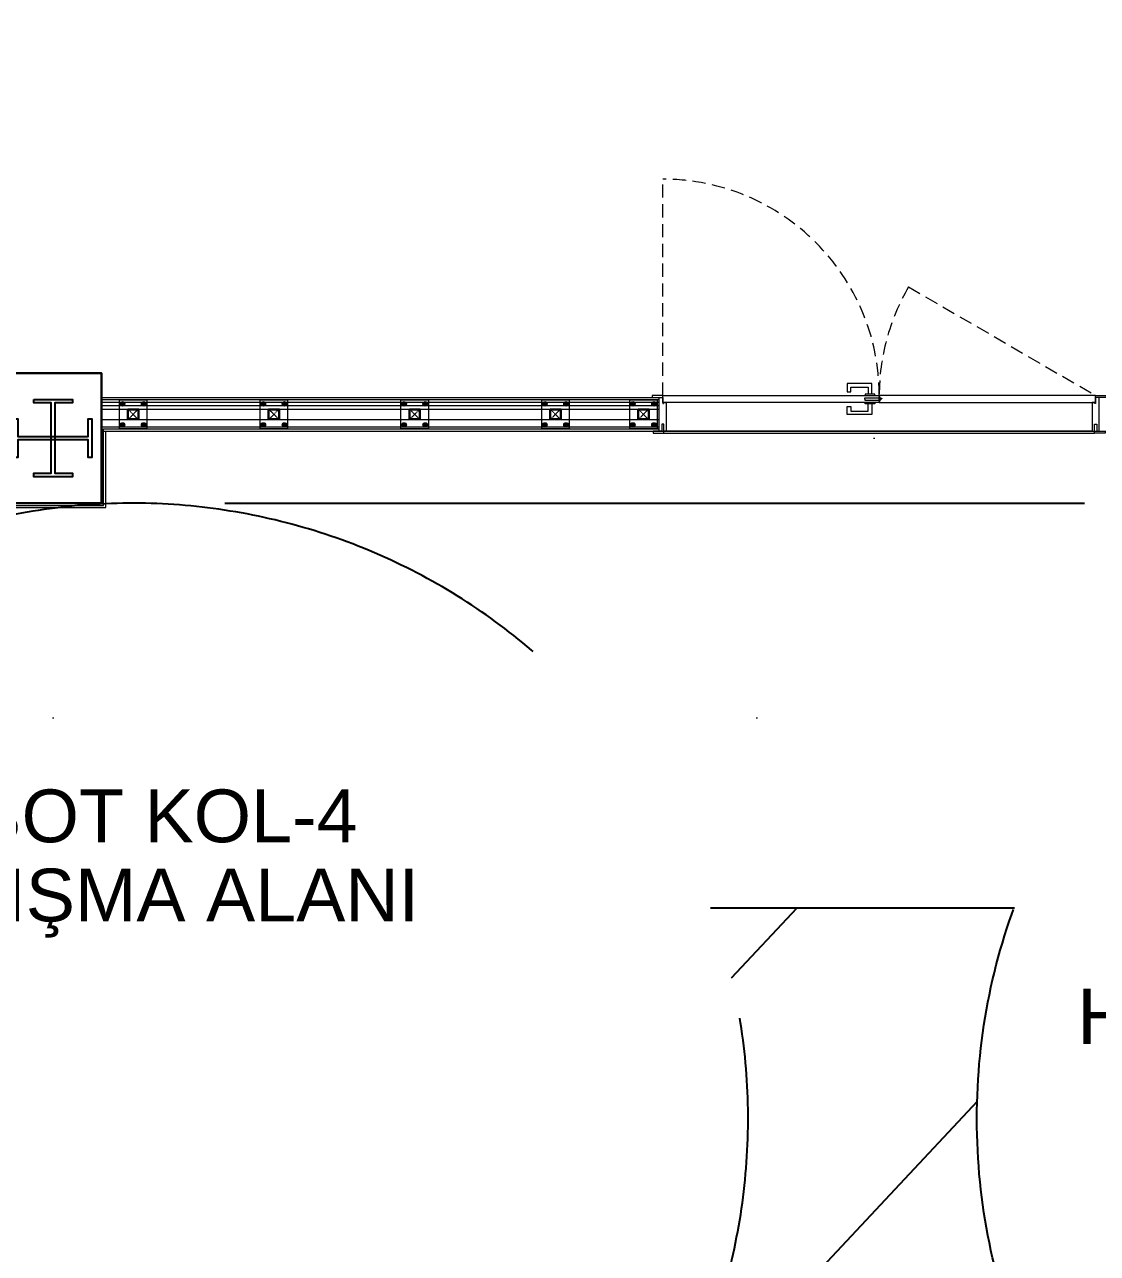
# Model space of a CAD drawing. Header units: centimetres. Extents: x 405464 to 563355, y 50011 to 66875.
# Drawn here: x 512022 to 512632, y 53456 to 54154 of the extents above; entities that cross this region are included whole.
import ezdxf
from ezdxf.enums import TextEntityAlignment as Align

# ---------------------------------------------------------------- set-up
doc = ezdxf.new("R2010")
doc.units = ezdxf.units.CM
for name, pattern in [('CHAIN', [0.3543, 0.2362, -0.0295, 0.0591, -0.0295]), ('DASHDOT', [25.4, 12.7, -6.35, 0, -6.35]), ('DASHED2', [9.525, 6.35, -3.175]), ('M00$0$CENTER', [50.8, 31.75, -6.35, 6.35, -6.35]), ('M00$0$HIDDEN', [0.375, 0.25, -0.125])]:
    doc.linetypes.add(name, pattern=pattern)
doc.layers.get('0').update_dxf_attribs({"lineweight": 9})
doc.layers.add('-MH_Ad', color=1, linetype='Continuous', lineweight=9, true_color=0xff0000)
doc.layers.add('DV_alçıpanel_duvar_yeni', color=1, linetype='Continuous', lineweight=20, true_color=0xff0000)
for name, color, linetype, lineweight in [('0-KRCN-MİMARİ-220526', 8, 'Continuous', 9), ('A_Aks', 30, 'DASHDOT', 9), ('A_celik', 1, 'Continuous', 25), ('A_Duvar-alçiplak', 3, 'Continuous', 30), ('D_Alcipan_YL', 13, 'BATTING', 13), ('DV_akustik', 31, 'Continuous', 13), ('G_0.09', 254, 'Continuous', 9), ('G_0.13', 145, 'Continuous', 13), ('M00$0$A_Iskelet', 20, 'Continuous', 25), ('M00$0$D_Merkez', 51, 'M00$0$CENTER', 13), ('M00$0$D_Profil', 155, 'Continuous', 15), ('M00$0$KP_Acilim', 201, 'M00$0$HIDDEN', 15), ('M00$0$KP_Aksesuar', 9, 'Continuous', 9), ('M00$0$Y_Hidden_[Gizli]', 9, 'M00$0$HIDDEN', 9), ('M00_Mahal_No$0$MH_Alan', 51, 'Continuous', 9), ('MH_Alan', 51, 'Continuous', 9)]:
    doc.layers.add(name, color=color, linetype=linetype, lineweight=lineweight)
for name, color, linetype in [('03___PRT_ALL_CURVES', 7, 'Continuous'), ('03__ASM_ALL_CURVES', 7, 'Continuous'), ('TF_Cihaz_yazı', 5, 'Continuous')]:
    doc.layers.add(name, color=color, linetype=linetype)
doc.styles.add('M00_Mahal_No$0$Kalin01', font='swissk.ttf')
doc.styles.add('M00_Mahal_No$0$Normal', font='swiss.ttf')
doc.styles.add('MP_KAPI_POZ', font='arial.ttf')
doc.linetypes.add('BATTING', pattern='A,0.0001,-0.1,[134,ltypeshp.shx,S=0.1,R=0,X=-0.1,Y=0],-0.2,[134,ltypeshp.shx,S=0.1,R=180,X=0.1,Y=0],-0.1', length=0.4001)

# ---------------------------------------------------------------- blocks, each defined once
blk = doc.blocks.new('a_aks')
at = {"layer": 'A_Aks', "color": 8, "ltscale": 200}
for p, q in [((7680, 5308.05), (7680, -831.11)), ((8080, 5308.05), (8080, -831.11)), ((-743.44, 1657), (12633.63, 1657))]:
    blk.add_line(p, q, dxfattribs=at)
blk = doc.blocks.new('mimari_yeni_durum')
at = {"layer": 'A_celik', "color": 8}
for points in [[(7669, 1679), (7691, 1679), (7691, 1677), (7681, 1677), (7681, 1637), (7691, 1637), (7691, 1635), (7669, 1635), (7669, 1637), (7679, 1637), (7679, 1677), (7669, 1677), (7669, 1679)], [(7658, 1646), (7658, 1668), (7660, 1668), (7660, 1658), (7700, 1658), (7700, 1668), (7702, 1668), (7702, 1646), (7700, 1646), (7700, 1656), (7660, 1656), (7660, 1646), (7658, 1646)]]:
    blk.add_lwpolyline(points, dxfattribs=at)
at = {"layer": 'A_Duvar-alçiplak', "color": 8}
blk.add_lwpolyline([(7652.5, 1620), (7707.5, 1620), (7707.5, 1694), (7652.5, 1694)], close=True, dxfattribs=at)
at = {"layer": 'A_Aks', "color": 8}
blk.add_blockref('a_aks', (0, 0), dxfattribs=at)
blk = doc.blocks.new('A$C64829d13')
at = {"layer": '03___PRT_ALL_CURVES', "color": 8, "linetype": 'Continuous'}
for p, q in [((103.119, 57.2), (90.956, 44.2)), ((109.133, 35.087), (104.281, 29.9)), ((110.67, 29.9), (88.23, 29.9))]:
    blk.add_line(p, q, dxfattribs=at)
at = {"layer": '03__ASM_ALL_CURVES', "color": 8, "linetype": 'DASHED2', "ltscale": 10}
blk.add_line((241.8, 0), (0, 0), dxfattribs=at)
blk.add_circle((45.5, 45.5), 45.5, dxfattribs=at)
blk.add_arc((153.4, 45.5), 45.5, 109.45227, 22.04551, dxfattribs=at)
at = {"layer": 'TF_Cihaz_yazı', "color": 8, "insert": (173.376, 21.159), "char_height": 3.9, "width": 48.14901, "attachment_point": 1, "rotation": 180, "line_spacing_factor": 0.9, "style": 'MP_KAPI_POZ'}
blk.add_mtext('ROBOT KOL-4\\PÇALIŞMA ALANI', dxfattribs=at)
blk = doc.blocks.new('M00_Mahal_No$0$MHL')
at = {"color": 0, "linetype": 'ByBlock', "lineweight": -2}
blk.add_lwpolyline([(-100, -5), (-100, -30, 0.414214), (-95, -35), (95, -35, 0.414214), (100, -30), (100, -5, 0.414214), (95, 0), (-95, 0, 0.414214)], format="xyb", close=True, dxfattribs=at)
for tag, height, style, p in [('MAHALNO', 25, 'M00_Mahal_No$0$Kalin01', (0, -17.5)), ('MAHALADI', 40, 'M00_Mahal_No$0$Normal', (0, -67.5))]:
    blk.add_attdef(tag, text='', height=height, dxfattribs=dict(at, style=style)).set_placement(p, align=Align.MIDDLE_CENTER)
at = {"layer": 'M00_Mahal_No$0$MH_Alan', "style": 'M00_Mahal_No$0$Normal'}
blk.add_attdef('ALAN', text='', height=40, dxfattribs=at).set_placement((0, -127.5), align=Align.MIDDLE_CENTER)
blk = doc.blocks.new('A$C17b1b0ad')
at = {"layer": 'MH_Alan', "color": 8}
blk.add_lwpolyline([(7032, 77), (7032, 1261), (7367, 1261), (7367, 1661), (7652.5, 1661), (7652.5, 1620), (7707.5, 1620), (7707.5, 1661), (8849, 1661), (8849, 1620), (8907, 1620), (8907, 88.2)], dxfattribs=at)
at = {"layer": '-MH_Ad', "color": 8}
ref = blk.add_blockref('M00_Mahal_No$0$MHL', (8499.29, 1381.21), dxfattribs=dict(at, xscale=0.7839999999999999, yscale=0.7839999999999999, zscale=0.7839999999999999))
ref.add_attrib('MAHALNO', 'A-Z-21', dxfattribs={"layer": '0', "color": 0, "linetype": 'ByBlock', "lineweight": -2, "height": 19.6, "style": 'M00_Mahal_No$0$Kalin01'}).set_placement((8499.29, 1367.49), align=Align.MIDDLE_CENTER)
ref.add_attrib('MAHALADI', 'HTS 2 LABORATUVARI', dxfattribs={"layer": '0', "color": 0, "linetype": 'ByBlock', "lineweight": -2, "height": 31.36, "style": 'M00_Mahal_No$0$Normal'}).set_placement((8499.29, 1328.29), align=Align.MIDDLE_CENTER)
ref.add_attrib('ALAN', '282.90 m²', dxfattribs={"layer": 'M00_Mahal_No$0$MH_Alan', "height": 23.52, "style": 'M00_Mahal_No$0$Normal'}).set_placement((8499.29, 1281.25), align=Align.MIDDLE_CENTER)
blk = doc.blocks.new('*U114')
at = {"ltscale": 40}
blk.add_lwpolyline([(0, 0), (0, 6), (6, 6), (6, 0)], close=True, dxfattribs=at)
at = {"layer": 'M00$0$D_Merkez', "ltscale": 0.015}
for points in [[(0, 0), (6, 6)], [(0, 6), (6, 0)]]:
    blk.add_lwpolyline(points, dxfattribs=at)
at = {"layer": 'M00$0$D_Profil', "ltscale": 40}
blk.add_lwpolyline([(0.4, 0.4), (0.4, 5.6), (5.6, 5.6), (5.6, 0.4)], close=True, dxfattribs=at)
blk = doc.blocks.new('duvarlar')
at = {"color": 8}
for points in [[(7717.5, 1662.5), (7733.5, 1662.5), (7733.5, 1678.5), (7717.5, 1678.5)], [(7797.5, 1662.5), (7813.5, 1662.5), (7813.5, 1678.5), (7797.5, 1678.5)], [(7877.5, 1662.5), (7893.5, 1662.5), (7893.5, 1678.5), (7877.5, 1678.5)], [(7957.5, 1662.5), (7973.5, 1662.5), (7973.5, 1678.5), (7957.5, 1678.5)], [(8007.5, 1662.5), (8023.5, 1662.5), (8023.5, 1678.5), (8007.5, 1678.5)], [(8026.5, 1681.2), (8020.5, 1681.2), (8020.5, 1680), (8026.5, 1680)], [(8027, 1677.2), (8028.5, 1677.2), (8028.5, 1661), (8027.1, 1661), (8027.1, 1665), (8025.9, 1665), (8025.9, 1661), (8024.5, 1661), (8024.5, 1680), (8026.5, 1680), (8026.5, 1676.7), (8027, 1676.7)], [(8149.5, 1681.2), (8149.5, 1677.2), (8026.5, 1677.2), (8026.5, 1681.2)], [(8149.5, 1681.2), (8149.5, 1677.2), (8272.5, 1677.2), (8272.5, 1681.2)], [(8271.9, 1661), (8271.9, 1665), (8273.1, 1665), (8273.1, 1661), (8274.5, 1661), (8274.5, 1680), (8272.5, 1680), (8272.5, 1676.7), (8272, 1676.7), (8272, 1677.2), (8270.5, 1677.2), (8270.5, 1661)], [(8272.5, 1681.2), (8278.5, 1681.2), (8278.5, 1680), (8272.5, 1680)], [(8025.9, 1661), (8021.1, 1661), (8021.1, 1659.8), (8027.1, 1659.8), (8027.1, 1665), (8025.9, 1665)], [(8273.1, 1661), (8277.9, 1661), (8277.9, 1659.8), (8271.9, 1659.8), (8271.9, 1665), (8273.1, 1665)]]:
    blk.add_lwpolyline(points, close=True, dxfattribs=at)
at = {"layer": 'D_Alcipan_YL', "color": 8, "linetype": 'BATTING', "ltscale": 4}
blk.add_line((7707.5, 1675.5), (8024.5, 1675.5), dxfattribs=at)
at = {"layer": 'DV_akustik', "color": 8}
for p, q in [((7707.5, 1620), (7707.5, 1663.5)), ((7707.5, 1663.5), (8024.5, 1663.5)), ((7710, 1617.5), (7710, 1661)), ((7710, 1661), (8024.5, 1661)), ((7650, 1617.5), (7710, 1617.5)), ((7652.5, 1620), (7707.5, 1620))]:
    blk.add_line(p, q, dxfattribs=at)
at = {"layer": 'DV_akustik', "color": 8, "linetype": 'BATTING', "ltscale": 2.5}
for p, q in [((7708.75, 1618.75), (7708.75, 1662.25)), ((7708.75, 1662.25), (8024.5, 1662.25)), ((7651.25, 1618.75), (7708.75, 1618.75))]:
    blk.add_line(p, q, dxfattribs=at)
at = {"layer": 'DV_alçıpanel_duvar_yeni', "color": 8}
for p, q in [((7707.5, 1680), (8024.5, 1680)), ((8024.5, 1678.75), (7707.5, 1678.75)), ((7707.5, 1677.5), (8024.5, 1677.5))]:
    blk.add_line(p, q, dxfattribs=at)
at = {"layer": 'G_0.09', "color": 8}
for p, q in [((7718.33, 1676.5), (7718.91, 1677.51)), ((7718.91, 1677.51), (7720.09, 1677.51)), ((7720.09, 1677.51), (7720.67, 1676.5)), ((7730.91, 1677.51), (7730.33, 1676.5)), ((7732.09, 1677.51), (7730.91, 1677.51)), ((7732.67, 1676.5), (7732.09, 1677.51)), ((7798.33, 1676.5), (7798.91, 1677.51)), ((7798.91, 1677.51), (7800.09, 1677.51)), ((7800.09, 1677.51), (7800.67, 1676.5)), ((7810.91, 1677.51), (7810.33, 1676.5)), ((7812.09, 1677.51), (7810.91, 1677.51)), ((7812.67, 1676.5), (7812.09, 1677.51)), ((7878.33, 1676.5), (7878.91, 1677.51)), ((7878.91, 1677.51), (7880.09, 1677.51)), ((7880.09, 1677.51), (7880.67, 1676.5)), ((7890.91, 1677.51), (7890.33, 1676.5)), ((7892.09, 1677.51), (7890.91, 1677.51)), ((7892.67, 1676.5), (7892.09, 1677.51)), ((7958.33, 1676.5), (7958.91, 1677.51)), ((7958.91, 1677.51), (7960.09, 1677.51)), ((7960.09, 1677.51), (7960.67, 1676.5)), ((7970.91, 1677.51), (7970.33, 1676.5)), ((7972.09, 1677.51), (7970.91, 1677.51)), ((7972.67, 1676.5), (7972.09, 1677.51)), ((8008.33, 1676.5), (8008.91, 1677.51)), ((8008.91, 1677.51), (8010.09, 1677.51)), ((8010.09, 1677.51), (8010.67, 1676.5)), ((8020.91, 1677.51), (8020.33, 1676.5)), ((8022.09, 1677.51), (8020.91, 1677.51)), ((8022.67, 1676.5), (8022.09, 1677.51)), ((7718.91, 1675.49), (7718.33, 1676.5)), ((7720.09, 1675.49), (7718.91, 1675.49)), ((7720.67, 1676.5), (7720.09, 1675.49)), ((7730.33, 1676.5), (7730.91, 1675.49)), ((7730.91, 1675.49), (7732.09, 1675.49)), ((7732.09, 1675.49), (7732.67, 1676.5)), ((7798.91, 1675.49), (7798.33, 1676.5)), ((7800.09, 1675.49), (7798.91, 1675.49)), ((7800.67, 1676.5), (7800.09, 1675.49)), ((7810.33, 1676.5), (7810.91, 1675.49)), ((7810.91, 1675.49), (7812.09, 1675.49)), ((7812.09, 1675.49), (7812.67, 1676.5)), ((7878.91, 1675.49), (7878.33, 1676.5)), ((7880.09, 1675.49), (7878.91, 1675.49)), ((7880.67, 1676.5), (7880.09, 1675.49)), ((7890.33, 1676.5), (7890.91, 1675.49)), ((7890.91, 1675.49), (7892.09, 1675.49)), ((7892.09, 1675.49), (7892.67, 1676.5)), ((7958.91, 1675.49), (7958.33, 1676.5)), ((7960.09, 1675.49), (7958.91, 1675.49)), ((7960.67, 1676.5), (7960.09, 1675.49)), ((7970.33, 1676.5), (7970.91, 1675.49)), ((7970.91, 1675.49), (7972.09, 1675.49)), ((7972.09, 1675.49), (7972.67, 1676.5)), ((8008.91, 1675.49), (8008.33, 1676.5)), ((8010.09, 1675.49), (8008.91, 1675.49)), ((8010.67, 1676.5), (8010.09, 1675.49)), ((8020.33, 1676.5), (8020.91, 1675.49)), ((8020.91, 1675.49), (8022.09, 1675.49)), ((8022.09, 1675.49), (8022.67, 1676.5)), ((7718.91, 1665.51), (7718.33, 1664.5)), ((7718.33, 1664.5), (7718.91, 1663.49)), ((7720.09, 1665.51), (7718.91, 1665.51)), ((7718.91, 1663.49), (7720.09, 1663.49)), ((7720.67, 1664.5), (7720.09, 1665.51)), ((7720.09, 1663.49), (7720.67, 1664.5)), ((7730.33, 1664.5), (7730.91, 1665.51)), ((7730.91, 1663.49), (7730.33, 1664.5)), ((7730.91, 1665.51), (7732.09, 1665.51)), ((7732.09, 1663.49), (7730.91, 1663.49)), ((7732.09, 1665.51), (7732.67, 1664.5)), ((7732.67, 1664.5), (7732.09, 1663.49)), ((7798.91, 1665.51), (7798.33, 1664.5)), ((7798.33, 1664.5), (7798.91, 1663.49)), ((7800.09, 1665.51), (7798.91, 1665.51)), ((7798.91, 1663.49), (7800.09, 1663.49)), ((7800.67, 1664.5), (7800.09, 1665.51)), ((7800.09, 1663.49), (7800.67, 1664.5)), ((7810.33, 1664.5), (7810.91, 1665.51)), ((7810.91, 1663.49), (7810.33, 1664.5)), ((7810.91, 1665.51), (7812.09, 1665.51)), ((7812.09, 1663.49), (7810.91, 1663.49)), ((7812.09, 1665.51), (7812.67, 1664.5)), ((7812.67, 1664.5), (7812.09, 1663.49)), ((7878.91, 1665.51), (7878.33, 1664.5)), ((7878.33, 1664.5), (7878.91, 1663.49)), ((7880.09, 1665.51), (7878.91, 1665.51)), ((7878.91, 1663.49), (7880.09, 1663.49)), ((7880.67, 1664.5), (7880.09, 1665.51)), ((7880.09, 1663.49), (7880.67, 1664.5)), ((7890.33, 1664.5), (7890.91, 1665.51)), ((7890.91, 1663.49), (7890.33, 1664.5)), ((7890.91, 1665.51), (7892.09, 1665.51)), ((7892.09, 1663.49), (7890.91, 1663.49)), ((7892.09, 1665.51), (7892.67, 1664.5)), ((7892.67, 1664.5), (7892.09, 1663.49)), ((7958.91, 1665.51), (7958.33, 1664.5)), ((7958.33, 1664.5), (7958.91, 1663.49)), ((7960.09, 1665.51), (7958.91, 1665.51)), ((7958.91, 1663.49), (7960.09, 1663.49)), ((7960.67, 1664.5), (7960.09, 1665.51)), ((7960.09, 1663.49), (7960.67, 1664.5)), ((7970.33, 1664.5), (7970.91, 1665.51)), ((7970.91, 1663.49), (7970.33, 1664.5)), ((7970.91, 1665.51), (7972.09, 1665.51)), ((7972.09, 1663.49), (7970.91, 1663.49)), ((7972.09, 1665.51), (7972.67, 1664.5)), ((7972.67, 1664.5), (7972.09, 1663.49)), ((8008.91, 1665.51), (8008.33, 1664.5)), ((8008.33, 1664.5), (8008.91, 1663.49)), ((8010.09, 1665.51), (8008.91, 1665.51)), ((8008.91, 1663.49), (8010.09, 1663.49)), ((8010.67, 1664.5), (8010.09, 1665.51)), ((8010.09, 1663.49), (8010.67, 1664.5)), ((8020.33, 1664.5), (8020.91, 1665.51)), ((8020.91, 1663.49), (8020.33, 1664.5)), ((8020.91, 1665.51), (8022.09, 1665.51)), ((8022.09, 1663.49), (8020.91, 1663.49)), ((8022.09, 1665.51), (8022.67, 1664.5)), ((8022.67, 1664.5), (8022.09, 1663.49))]:
    blk.add_line(p, q, dxfattribs=at)
at = {"layer": 'G_0.09', "color": 8, "linetype": 'CHAIN', "ltscale": 3}
for p, q in [((7719.5, 1677.51), (7719.5, 1675.49)), ((7731.5, 1677.51), (7731.5, 1675.49)), ((7799.5, 1677.51), (7799.5, 1675.49)), ((7811.5, 1677.51), (7811.5, 1675.49)), ((7879.5, 1677.51), (7879.5, 1675.49)), ((7891.5, 1677.51), (7891.5, 1675.49)), ((7959.5, 1677.51), (7959.5, 1675.49)), ((7971.5, 1677.51), (7971.5, 1675.49)), ((8009.5, 1677.51), (8009.5, 1675.49)), ((8021.5, 1677.51), (8021.5, 1675.49)), ((7720.67, 1676.5), (7718.33, 1676.5)), ((7730.33, 1676.5), (7732.67, 1676.5)), ((7800.67, 1676.5), (7798.33, 1676.5)), ((7810.33, 1676.5), (7812.67, 1676.5)), ((7880.67, 1676.5), (7878.33, 1676.5)), ((7890.33, 1676.5), (7892.67, 1676.5)), ((7960.67, 1676.5), (7958.33, 1676.5)), ((7970.33, 1676.5), (7972.67, 1676.5)), ((8010.67, 1676.5), (8008.33, 1676.5)), ((8020.33, 1676.5), (8022.67, 1676.5)), ((7720.67, 1664.5), (7718.33, 1664.5)), ((7719.5, 1663.49), (7719.5, 1665.51)), ((7730.33, 1664.5), (7732.67, 1664.5)), ((7731.5, 1663.49), (7731.5, 1665.51)), ((7800.67, 1664.5), (7798.33, 1664.5)), ((7799.5, 1663.49), (7799.5, 1665.51)), ((7810.33, 1664.5), (7812.67, 1664.5)), ((7811.5, 1663.49), (7811.5, 1665.51)), ((7880.67, 1664.5), (7878.33, 1664.5)), ((7879.5, 1663.49), (7879.5, 1665.51)), ((7890.33, 1664.5), (7892.67, 1664.5)), ((7891.5, 1663.49), (7891.5, 1665.51)), ((7960.67, 1664.5), (7958.33, 1664.5)), ((7959.5, 1663.49), (7959.5, 1665.51)), ((7970.33, 1664.5), (7972.67, 1664.5)), ((7971.5, 1663.49), (7971.5, 1665.51)), ((8010.67, 1664.5), (8008.33, 1664.5)), ((8009.5, 1663.49), (8009.5, 1665.51)), ((8020.33, 1664.5), (8022.67, 1664.5)), ((8021.5, 1663.49), (8021.5, 1665.51))]:
    blk.add_line(p, q, dxfattribs=at)
at = {"layer": 'G_0.09', "color": 8}
for centre, radius in [((7719.5, 1676.5), 1.28), ((7719.5, 1676.5), 0.917), ((7719.5, 1676.5), 0.9), ((7719.5, 1676.5), 0.693), ((7719.5, 1676.5), 0.64), ((7719.5, 1676.5), 0.539), ((7731.5, 1676.5), 1.28), ((7731.5, 1676.5), 0.917), ((7731.5, 1676.5), 0.9), ((7731.5, 1676.5), 0.693), ((7731.5, 1676.5), 0.64), ((7731.5, 1676.5), 0.539), ((7799.5, 1676.5), 1.28), ((7799.5, 1676.5), 0.917), ((7799.5, 1676.5), 0.9), ((7799.5, 1676.5), 0.693), ((7799.5, 1676.5), 0.64), ((7799.5, 1676.5), 0.539), ((7811.5, 1676.5), 1.28), ((7811.5, 1676.5), 0.917), ((7811.5, 1676.5), 0.9), ((7811.5, 1676.5), 0.693), ((7811.5, 1676.5), 0.64), ((7811.5, 1676.5), 0.539), ((7879.5, 1676.5), 1.28), ((7879.5, 1676.5), 0.917), ((7879.5, 1676.5), 0.9), ((7879.5, 1676.5), 0.693), ((7879.5, 1676.5), 0.64), ((7879.5, 1676.5), 0.539), ((7891.5, 1676.5), 1.28), ((7891.5, 1676.5), 0.917), ((7891.5, 1676.5), 0.9), ((7891.5, 1676.5), 0.693), ((7891.5, 1676.5), 0.64), ((7891.5, 1676.5), 0.539), ((7959.5, 1676.5), 1.28), ((7959.5, 1676.5), 0.917), ((7959.5, 1676.5), 0.9), ((7959.5, 1676.5), 0.693), ((7959.5, 1676.5), 0.64), ((7959.5, 1676.5), 0.539), ((7971.5, 1676.5), 1.28), ((7971.5, 1676.5), 0.917), ((7971.5, 1676.5), 0.9), ((7971.5, 1676.5), 0.693), ((7971.5, 1676.5), 0.64), ((7971.5, 1676.5), 0.539), ((8009.5, 1676.5), 1.28), ((8009.5, 1676.5), 0.917), ((8009.5, 1676.5), 0.9), ((8009.5, 1676.5), 0.693), ((8009.5, 1676.5), 0.64), ((8009.5, 1676.5), 0.539), ((8021.5, 1676.5), 1.28), ((8021.5, 1676.5), 0.917), ((8021.5, 1676.5), 0.9), ((8021.5, 1676.5), 0.693), ((8021.5, 1676.5), 0.64), ((8021.5, 1676.5), 0.539), ((7719.5, 1664.5), 1.28), ((7719.5, 1664.5), 0.917), ((7719.5, 1664.5), 0.9), ((7719.5, 1664.5), 0.693), ((7719.5, 1664.5), 0.64), ((7719.5, 1664.5), 0.539), ((7731.5, 1664.5), 1.28), ((7731.5, 1664.5), 0.917), ((7731.5, 1664.5), 0.9), ((7731.5, 1664.5), 0.693), ((7731.5, 1664.5), 0.64), ((7731.5, 1664.5), 0.539), ((7799.5, 1664.5), 1.28), ((7799.5, 1664.5), 0.917), ((7799.5, 1664.5), 0.9), ((7799.5, 1664.5), 0.693), ((7799.5, 1664.5), 0.64), ((7799.5, 1664.5), 0.539), ((7811.5, 1664.5), 1.28), ((7811.5, 1664.5), 0.917), ((7811.5, 1664.5), 0.9), ((7811.5, 1664.5), 0.693), ((7811.5, 1664.5), 0.64), ((7811.5, 1664.5), 0.539), ((7879.5, 1664.5), 1.28), ((7879.5, 1664.5), 0.917), ((7879.5, 1664.5), 0.9), ((7879.5, 1664.5), 0.693), ((7879.5, 1664.5), 0.64), ((7879.5, 1664.5), 0.539), ((7891.5, 1664.5), 1.28), ((7891.5, 1664.5), 0.917), ((7891.5, 1664.5), 0.9), ((7891.5, 1664.5), 0.693), ((7891.5, 1664.5), 0.64), ((7891.5, 1664.5), 0.539), ((7959.5, 1664.5), 1.28), ((7959.5, 1664.5), 0.917), ((7959.5, 1664.5), 0.9), ((7959.5, 1664.5), 0.693), ((7959.5, 1664.5), 0.64), ((7959.5, 1664.5), 0.539), ((7971.5, 1664.5), 1.28), ((7971.5, 1664.5), 0.917), ((7971.5, 1664.5), 0.9), ((7971.5, 1664.5), 0.693), ((7971.5, 1664.5), 0.64), ((7971.5, 1664.5), 0.539), ((8009.5, 1664.5), 1.28), ((8009.5, 1664.5), 0.917), ((8009.5, 1664.5), 0.9), ((8009.5, 1664.5), 0.693), ((8009.5, 1664.5), 0.64), ((8009.5, 1664.5), 0.539), ((8021.5, 1664.5), 1.28), ((8021.5, 1664.5), 0.917), ((8021.5, 1664.5), 0.9), ((8021.5, 1664.5), 0.693), ((8021.5, 1664.5), 0.64), ((8021.5, 1664.5), 0.539)]:
    blk.add_circle(centre, radius, dxfattribs=at)
at = {"layer": 'G_0.09', "color": 8, "linetype": 'Continuous'}
for centre, start, end in [((7719.5, 1676.5), 72, 252), ((7719.5, 1676.5), 72, 252), ((7719.5, 1676.5), 252, 72), ((7719.5, 1676.5), 252, 72), ((7731.5, 1676.5), 108, 288), ((7731.5, 1676.5), 108, 288), ((7731.5, 1676.5), 288, 108), ((7731.5, 1676.5), 288, 108), ((7799.5, 1676.5), 72, 252), ((7799.5, 1676.5), 72, 252), ((7799.5, 1676.5), 252, 72), ((7799.5, 1676.5), 252, 72), ((7811.5, 1676.5), 108, 288), ((7811.5, 1676.5), 108, 288), ((7811.5, 1676.5), 288, 108), ((7811.5, 1676.5), 288, 108), ((7879.5, 1676.5), 72, 252), ((7879.5, 1676.5), 72, 252), ((7879.5, 1676.5), 252, 72), ((7879.5, 1676.5), 252, 72), ((7891.5, 1676.5), 108, 288), ((7891.5, 1676.5), 108, 288), ((7891.5, 1676.5), 288, 108), ((7891.5, 1676.5), 288, 108), ((7959.5, 1676.5), 72, 252), ((7959.5, 1676.5), 72, 252), ((7959.5, 1676.5), 252, 72), ((7959.5, 1676.5), 252, 72), ((7971.5, 1676.5), 108, 288), ((7971.5, 1676.5), 108, 288), ((7971.5, 1676.5), 288, 108), ((7971.5, 1676.5), 288, 108), ((8009.5, 1676.5), 72, 252), ((8009.5, 1676.5), 72, 252), ((8009.5, 1676.5), 252, 72), ((8009.5, 1676.5), 252, 72), ((8021.5, 1676.5), 108, 288), ((8021.5, 1676.5), 108, 288), ((8021.5, 1676.5), 288, 108), ((8021.5, 1676.5), 288, 108), ((7719.5, 1664.5), 108, 288), ((7719.5, 1664.5), 108, 288), ((7719.5, 1664.5), 288, 108), ((7719.5, 1664.5), 288, 108), ((7731.5, 1664.5), 72, 252), ((7731.5, 1664.5), 72, 252), ((7731.5, 1664.5), 252, 72), ((7731.5, 1664.5), 252, 72), ((7799.5, 1664.5), 108, 288), ((7799.5, 1664.5), 108, 288), ((7799.5, 1664.5), 288, 108), ((7799.5, 1664.5), 288, 108), ((7811.5, 1664.5), 72, 252), ((7811.5, 1664.5), 72, 252), ((7811.5, 1664.5), 252, 72), ((7811.5, 1664.5), 252, 72), ((7879.5, 1664.5), 108, 288), ((7879.5, 1664.5), 108, 288), ((7879.5, 1664.5), 288, 108), ((7879.5, 1664.5), 288, 108), ((7891.5, 1664.5), 72, 252), ((7891.5, 1664.5), 72, 252), ((7891.5, 1664.5), 252, 72), ((7891.5, 1664.5), 252, 72), ((7959.5, 1664.5), 108, 288), ((7959.5, 1664.5), 108, 288), ((7959.5, 1664.5), 288, 108), ((7959.5, 1664.5), 288, 108), ((7971.5, 1664.5), 72, 252), ((7971.5, 1664.5), 72, 252), ((7971.5, 1664.5), 252, 72), ((7971.5, 1664.5), 252, 72), ((8009.5, 1664.5), 108, 288), ((8009.5, 1664.5), 108, 288), ((8009.5, 1664.5), 288, 108), ((8009.5, 1664.5), 288, 108), ((8021.5, 1664.5), 72, 252), ((8021.5, 1664.5), 72, 252), ((8021.5, 1664.5), 252, 72), ((8021.5, 1664.5), 252, 72)]:
    blk.add_arc(centre, 0.72, start, end, dxfattribs=at)
at = {"layer": 'G_0.09', "color": 8}
for centre, start, end in [((7719.5, 1676.5), 100, 10), ((7731.5, 1676.5), 170, 80), ((7799.5, 1676.5), 100, 10), ((7811.5, 1676.5), 170, 80), ((7879.5, 1676.5), 100, 10), ((7891.5, 1676.5), 170, 80), ((7959.5, 1676.5), 100, 10), ((7971.5, 1676.5), 170, 80), ((8009.5, 1676.5), 100, 10), ((8021.5, 1676.5), 170, 80), ((7719.5, 1664.5), 350, 260), ((7731.5, 1664.5), 280, 190), ((7799.5, 1664.5), 350, 260), ((7811.5, 1664.5), 280, 190), ((7879.5, 1664.5), 350, 260), ((7891.5, 1664.5), 280, 190), ((7959.5, 1664.5), 350, 260), ((7971.5, 1664.5), 280, 190), ((8009.5, 1664.5), 350, 260), ((8021.5, 1664.5), 280, 190)]:
    blk.add_arc(centre, 0.64, start, end, dxfattribs=at)
at = {"layer": 'G_0.13', "color": 8}
for p, q in [((7707.5, 1677.5), (8024.5, 1677.5)), ((7707.5, 1673.5), (8024.5, 1673.5)), ((7707.5, 1667.5), (8024.5, 1667.5)), ((7707.5, 1663.5), (8024.5, 1663.5))]:
    blk.add_line(p, q, dxfattribs=at)
at = {"layer": 'M00$0$KP_Acilim', "color": 8, "ltscale": 30}
for points in [[(8026.5, 1681.2), (8026.5, 1804.2)], [(8166.14, 1742.98), (8272.5, 1681.2)]]:
    blk.add_lwpolyline(points, dxfattribs=at)
for centre, start, end in [((8026.5, 1681.2), 0, 90), ((8272.5, 1681.2), 149.84872, 180)]:
    blk.add_arc(centre, 123, start, end, dxfattribs=at)
at = {"layer": 'M00$0$KP_Aksesuar', "color": 8}
for points in [[(8145.3, 1682), (8145.3, 1688), (8131.3, 1688), (8131.3, 1683.4), (8133.3, 1683.4), (8133.3, 1686), (8143.3, 1686), (8143.3, 1682)], [(8141.4, 1679.2), (8141.4, 1679.9)], [(8141.4, 1679.9), (8149.8, 1679.9)], [(8141.4, 1679.2), (8141.4, 1678.5)], [(8141.4, 1678.5), (8149.8, 1678.5)], [(8147, 1681.2), (8147, 1682), (8141.6, 1682), (8141.6, 1681.2)], [(8147, 1677.2), (8147, 1676.4), (8141.6, 1676.4), (8141.6, 1677.2)], [(8149.8, 1679.8), (8150.9, 1679.8), (8150.9, 1679.5), (8150, 1678.6), (8149.8, 1678.6)], [(8145.3, 1676.4), (8145.3, 1670.4), (8131.3, 1670.4), (8131.3, 1675), (8133.3, 1675), (8133.3, 1672.4), (8143.3, 1672.4), (8143.3, 1676.4)]]:
    blk.add_lwpolyline(points, dxfattribs=at)
blk.add_lwpolyline([(8149.8, 1680.4), (8149.8, 1678), (8149.5, 1678), (8149.5, 1680.4)], close=True, dxfattribs=at)
at = {"layer": 'M00$0$Y_Hidden_[Gizli]', "color": 8}
for points in [[(8027.1, 1659.8), (8271.9, 1659.8)], [(8270.5, 1661), (8028.5, 1661)]]:
    blk.add_lwpolyline(points, dxfattribs=at)
at = {"layer": 'M00$0$A_Iskelet', "color": 8, "rotation": 270}
for p in [(7722.5, 1673.5), (7802.5, 1673.5), (7882.5, 1673.5), (7962.5, 1673.5), (8012.5, 1673.5)]:
    blk.add_blockref('*U114', p, dxfattribs=at)
blk = doc.blocks.new('A$C9e52caec')
at = {"layer": '-MH_Ad', "color": 8}
blk.add_blockref('A$C17b1b0ad', (0, 0), dxfattribs=at)
at = {"color": 8}
blk.add_blockref('mimari_yeni_durum', (0, 0), dxfattribs=at)
at = {"layer": 'DV_alçıpanel_duvar_yeni', "color": 8, "xscale": 7.692307692308199, "yscale": 7.692307692308199, "zscale": 7.692307692308199, "rotation": 180}
blk.add_blockref('A$C64829d13', (8905, 1620), dxfattribs=at)
blk.add_blockref('duvarlar', (0, 0))

msp = doc.modelspace()

# ---------------------------------------------------------------- block references
at = {"layer": '0-KRCN-MİMARİ-220526', "rotation": 359.999999999997}
msp.add_blockref('A$C9e52caec', (504358.27, 52262.37, 74), dxfattribs=at)

doc.saveas('drawing.dxf')
